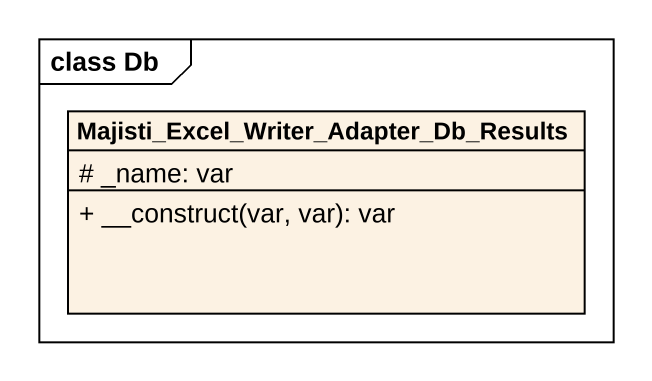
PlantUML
@startuml
mainframe class Db
hide circle
hide empty members
skinparam classAttributeIconSize 0
class "Majisti_Excel_Writer_Adapter_Db_Results" as Majisti_Excel_Writer {
  # _name: var
  + __construct(var, var): var
}
@enduml
